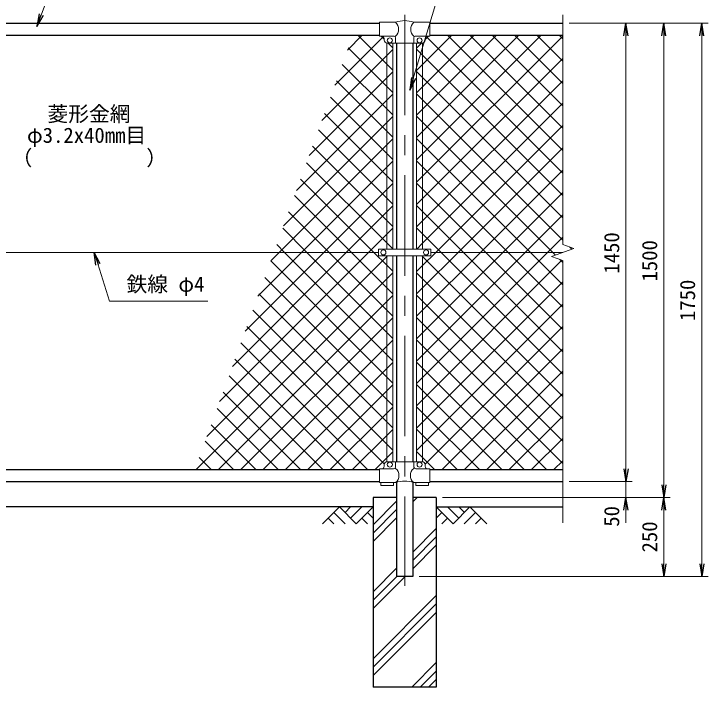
# Model space of a CAD drawing. Units: millimetres, scale not verified. Extents: x -4200 to 4200, y -2970 to 2970.
# Drawn here: x -2621 to -425, y -1140 to 990 of the extents above; entities that cross this region are included whole.
import ezdxf
from ezdxf.enums import TextEntityAlignment as Align

# ---------------------------------------------------------------- set-up
doc = ezdxf.new("R2010")
doc.units = ezdxf.units.MM
doc.header["$LTSCALE"] = 10
doc.linetypes.add('USER1', pattern=[50.8, 31.75, -6.35, 6.35, -6.35])
for name, color, linetype, lineweight in [('0-1_D-BMK', 2, 'USER1', 13), ('0-2_D-STR1', 1, 'Continuous', 25), ('0-3_D-STR-DIM', 7, 'Continuous', 13), ('0-6_D-BGD', 7, 'Continuous', 25), ('0-7_D-STR4', 7, 'Continuous', 25), ('0-8_D-DCR-HCH', 7, 'Continuous', 13), ('0-9_D-STR3', 3, 'Continuous', 13), ('0-A_D-STR2', 7, 'Continuous', 13), ('0-B_D-STR-TXT', 7, 'Continuous', 13)]:
    doc.layers.add(name, color=color, linetype=linetype, lineweight=lineweight)
doc.layers.add('0-4_0', color=7, linetype='Continuous')
doc.styles.add('ＭＳ ゴシック', font='')
doc.styles.get('ＭＳ ゴシック').set_extended_font_data('MS Gothic')

# ---------------------------------------------------------------- blocks, each defined once
blk = doc.blocks.new('_Open')
at = {"layer": '0-4_0'}
blk.add_line((-10, 1.667), (0, 0), dxfattribs=at)
blk.add_lwpolyline([(-10, -1.667), (0, 0), (-10, 0)], dxfattribs=at)

msp = doc.modelspace()

# ---------------------------------------------------------------- linework, layer by layer
at = {"layer": '0-1_D-BMK'}
msp.add_line((-1384.65, 987.29), (-1384.65, -819.77), dxfattribs=at)
at = {"layer": '0-2_D-STR1'}
for p, q in [((-3304.65, 960.23), (-1464.65, 960.23)), ((-1304.65, 960.23), (-884.65, 960.23)), ((-3304.65, 922.23), (-1464.65, 922.23)), ((-1304.65, 922.23), (-884.65, 922.23)), ((-1410.05, 897.23), (-1410.05, 245.73)), ((-1359.25, 897.23), (-1359.25, 245.73)), ((-1410.05, 224.73), (-1410.05, -426.77)), ((-1359.25, 224.73), (-1359.25, -426.77)), ((-3304.65, -451.77), (-1464.65, -451.77)), ((-1304.65, -451.77), (-884.65, -451.77)), ((-3304.65, -489.77), (-1464.65, -489.77)), ((-1410.05, -492.77), (-1410.05, -789.77)), ((-1359.25, -492.77), (-1359.25, -789.77)), ((-1304.65, -489.77), (-884.65, -489.77)), ((-1359.25, -789.77), (-1410.05, -789.77))]:
    msp.add_line(p, q, dxfattribs=at)
at = {"layer": '0-3_D-STR-DIM'}
for p, q in [((-884.65, 987.29), (-884.65, 260.88)), ((-864.65, 960.23), (-664.65, 960.23)), ((-864.65, 960.23), (-544.65, 960.23)), ((-864.65, 960.23), (-424.65, 960.23)), ((-684.65, 920.23), (-684.65, -449.77)), ((-564.65, 920.23), (-564.65, -499.77)), ((-444.65, 920.23), (-444.65, -749.77)), ((-919.89, 222.4), (-849.42, 248.05)), ((-849.42, 248.05), (-884.65, 260.88)), ((-884.65, 209.57), (-919.89, 222.4)), ((-884.65, 209.57), (-884.65, -619.77)), ((-684.65, -449.77), (-684.65, -409.77)), ((-864.65, -489.77), (-664.65, -489.77)), ((-864.65, -489.77), (-664.65, -489.77)), ((-684.65, -489.77), (-684.65, -539.77)), ((-1264.65, -539.77), (-664.65, -539.77)), ((-1264.65, -539.77), (-544.65, -539.77)), ((-1264.65, -539.77), (-544.65, -539.77)), ((-684.65, -579.77), (-684.65, -619.77)), ((-564.65, -579.77), (-564.65, -749.77)), ((-1339.25, -789.77), (-424.65, -789.77)), ((-1339.25, -789.77), (-544.65, -789.77))]:
    msp.add_line(p, q, dxfattribs=at)
at = {"layer": '0-6_D-BGD'}
for p, q in [((-1484.65, -569.77), (-3284.65, -569.77)), ((-1284.65, -569.77), (-884.65, -569.77))]:
    msp.add_line(p, q, dxfattribs=at)
at = {"layer": '0-7_D-STR4'}
for p, q in [((-1484.65, -539.77), (-1484.65, -1139.77)), ((-1410.05, -539.77), (-1484.65, -539.77)), ((-1284.65, -539.77), (-1359.25, -539.77)), ((-1284.65, -539.77), (-1284.65, -1139.77)), ((-1284.65, -1139.77), (-1484.65, -1139.77))]:
    msp.add_line(p, q, dxfattribs=at)
at = {"layer": '0-8_D-DCR-HCH'}
for p, q in [((-1359.25, -553.61), (-1345.42, -539.77)), ((-1591.08, -569.77), (-1644.29, -622.99)), ((-1591.08, -569.77), (-1537.87, -622.99)), ((-1573.34, -587.51), (-1555.6, -569.77)), ((-1555.6, -605.25), (-1520.13, -569.77)), ((-1537.87, -622.99), (-1484.65, -569.77)), ((-1484.65, -625.98), (-1410.05, -551.38)), ((-1231.44, -622.99), (-1284.65, -569.77)), ((-1213.7, -605.25), (-1249.18, -569.77)), ((-1178.23, -569.77), (-1231.44, -622.99)), ((-1195.87, -587.6), (-1213.7, -569.77)), ((-1178.23, -569.77), (-1125.02, -622.99)), ((-1608.82, -587.51), (-1573.18, -622.99)), ((-1502.39, -587.51), (-1484.65, -605.17)), ((-1484.65, -652.5), (-1410.05, -577.9)), ((-1266.92, -587.51), (-1284.65, -605.17)), ((-1160.49, -587.51), (-1196.13, -622.99)), ((-1626.55, -605.25), (-1608.73, -622.99)), ((-1520.13, -605.25), (-1502.31, -622.99)), ((-1484.65, -679.01), (-1410.05, -604.41)), ((-1249.18, -605.25), (-1267, -622.99)), ((-1142.76, -605.25), (-1160.57, -622.99)), ((-1359.25, -712.71), (-1284.65, -638.11)), ((-1359.25, -739.23), (-1284.65, -664.63)), ((-1359.25, -765.74), (-1284.65, -691.14)), ((-1484.65, -838.11), (-1410.05, -763.51)), ((-1484.65, -891.14), (-1383.28, -789.77)), ((-1484.65, -864.63), (-1409.8, -789.77)), ((-1484.65, -1050.24), (-1284.65, -850.24)), ((-1484.65, -1076.76), (-1284.65, -876.76)), ((-1484.65, -1103.28), (-1284.65, -903.28)), ((-1362.05, -1139.77), (-1284.65, -1062.38)), ((-1335.54, -1139.77), (-1284.65, -1088.89)), ((-1309.02, -1139.77), (-1284.65, -1115.41))]:
    msp.add_line(p, q, dxfattribs=at)
at = {"layer": '0-9_D-STR3'}
for p, q in [((-1464.65, 963.23), (-1464.65, 919.23)), ((-1464.65, 963.23), (-1413.2, 963.23)), ((-1356.1, 963.23), (-1304.65, 963.23)), ((-1304.65, 963.23), (-1304.65, 919.23)), ((-1464.65, 919.23), (-1417.9, 919.23)), ((-1449.65, 912.23), (-1449.65, 907.23)), ((-1413.2, 914.53), (-1413.2, 897.23)), ((-1356.1, 914.53), (-1356.1, 897.23)), ((-1351.4, 919.23), (-1304.65, 919.23)), ((-1319.65, 912.23), (-1319.65, 907.23)), ((-1441.15, 897.23), (-1441.15, 245.73)), ((-1439.65, 897.23), (-1329.65, 897.23)), ((-1422.15, 897.23), (-1422.15, 245.73)), ((-1347.15, 897.23), (-1347.15, 245.73)), ((-1328.15, 897.23), (-1328.15, 245.73)), ((-1467.15, 245.73), (-1467.15, 224.73)), ((-1302.15, 245.73), (-1467.15, 245.73)), ((-1302.15, 245.73), (-1302.15, 224.73)), ((-3307.66, 235.23), (-1467.15, 235.23)), ((-1302.15, 224.73), (-1467.15, 224.73)), ((-1441.15, 224.73), (-1441.15, -426.89)), ((-1422.15, 224.73), (-1422.15, -426.77)), ((-1347.15, 224.73), (-1347.15, -426.77)), ((-1328.15, 224.73), (-1328.15, -426.89)), ((-1302.15, 235.23), (-884.65, 235.23)), ((-1449.65, -436.77), (-1449.65, -441.77)), ((-1439.65, -426.77), (-1329.65, -426.77)), ((-1413.2, -426.77), (-1413.2, -441.77)), ((-1356.1, -426.77), (-1356.1, -441.77)), ((-1319.65, -436.77), (-1319.65, -441.77)), ((-1464.65, -448.77), (-1464.65, -492.77)), ((-1420.2, -448.77), (-1464.65, -448.77)), ((-1304.65, -448.77), (-1349.1, -448.77)), ((-1304.65, -448.77), (-1304.65, -492.77)), ((-1413.2, -492.77), (-1464.65, -492.77)), ((-1459.65, -492.77), (-1459.65, -502.07)), ((-1419.65, -502.07), (-1459.65, -502.07)), ((-1419.65, -492.77), (-1419.65, -502.07)), ((-1304.65, -492.77), (-1356.1, -492.77)), ((-1349.65, -492.77), (-1349.65, -502.07)), ((-1309.65, -502.07), (-1349.65, -502.07)), ((-1309.65, -492.77), (-1309.65, -502.07))]:
    msp.add_line(p, q, dxfattribs=at)
for centre in [(-1431.65, 906.23), (-1337.65, 906.23), (-1452.15, 235.23), (-1317.15, 235.23), (-1431.65, -435.77), (-1337.65, -435.77)]:
    msp.add_circle(centre, 8, dxfattribs=at)
for centre, radius, start, end in [((-1384.65, 888.49), 80, 69.0916, 110.9084), ((-1434.46, 941.23), 30.59, 314.01503, 45.98497), ((-1334.85, 941.23), 30.59, 134.01503, 225.98497), ((-1456.65, 912.23), 7, 0, 90), ((-1439.65, 907.23), 10, 180, 270), ((-1417.9, 914.53), 4.7, 0, 90), ((-1351.4, 914.53), 4.7, 90, 180), ((-1329.65, 907.23), 10, 270, 0), ((-1312.65, 912.23), 7, 90, 180), ((-1439.65, -436.77), 10, 90, 180), ((-1329.65, -436.77), 10, 0, 90), ((-1456.65, -441.77), 7, 270, 0), ((-1420.2, -441.77), 7, 270, 0), ((-1432.33, -470.33), 29.48, 310.4464, 49.5536), ((-1336.98, -470.33), 29.48, 130.4464, 229.5536), ((-1349.1, -441.77), 7, 180, 270), ((-1312.65, -441.77), 7, 180, 270), ((-1384.65, -573.26), 85.4, 70.46947, 109.53053)]:
    msp.add_arc(centre, radius, start, end, dxfattribs=at)
at = {"layer": '0-A_D-STR2'}
for p, q in [((-1605.97, 764.3), (-1452.46, 917.8)), ((-1565.5, 875.47), (-1518.75, 922.23)), ((-1449.65, 910.14), (-1458.74, 919.23)), ((-1328.15, 829.98), (-1235.9, 922.23)), ((-1328.15, 759.27), (-1165.19, 922.23)), ((-1328.15, 688.55), (-1094.48, 922.23)), ((-1328.15, 617.84), (-1023.77, 922.23)), ((-1328.15, 547.13), (-953.06, 922.23)), ((-1328.15, 476.42), (-884.65, 919.92)), ((-1319.85, 908.99), (-1309.61, 919.23)), ((-884.65, 486.56), (-1316.59, 918.49)), ((-884.65, 557.27), (-1249.61, 922.23)), ((-884.65, 627.98), (-1178.9, 922.23)), ((-884.65, 698.69), (-1108.19, 922.23)), ((-884.65, 769.4), (-1037.48, 922.23)), ((-884.65, 840.11), (-966.77, 922.23)), ((-884.65, 910.82), (-896.06, 922.23)), ((-1441.15, 760.22), (-1563.08, 882.14)), ((-1422.15, 882.64), (-1436.74, 897.23)), ((-1347.15, 881.69), (-1331.61, 897.23)), ((-1646.43, 653.12), (-1441.15, 858.4)), ((-1441.15, 858.4), (-1422.15, 877.4)), ((-1328.15, 859.35), (-1347.15, 878.35)), ((-884.65, 415.85), (-1328.15, 859.35)), ((-1328.15, 405.71), (-884.65, 849.21)), ((-1441.15, 689.51), (-1581.94, 830.3)), ((-1347.15, 810.98), (-1328.15, 829.98)), ((-1441.15, 787.69), (-1422.15, 806.69)), ((-1328.15, 788.64), (-1347.15, 807.64)), ((-1686.9, 541.94), (-1441.15, 787.69)), ((-1441.15, 618.8), (-1600.81, 778.45)), ((-884.65, 345.14), (-1328.15, 788.64)), ((-1328.15, 335), (-884.65, 778.5)), ((-1422.15, 741.22), (-1441.15, 760.22)), ((-1347.15, 740.27), (-1328.15, 759.27)), ((-1441.15, 548.08), (-1619.68, 726.61)), ((-1441.15, 716.98), (-1422.15, 735.98)), ((-1727.36, 430.77), (-1441.15, 716.98)), ((-1422.15, 670.51), (-1441.15, 689.51)), ((-1347.15, 669.55), (-1328.15, 688.55)), ((-1441.15, 477.37), (-1638.55, 674.77)), ((-1441.15, 646.27), (-1422.15, 665.27)), ((-1767.83, 319.59), (-1441.15, 646.27)), ((-1286.51, 235.23), (-884.65, 637.08)), ((-1441.15, 406.66), (-1657.42, 622.93)), ((-1422.15, 599.8), (-1441.15, 618.8)), ((-1347.15, 598.84), (-1328.15, 617.84)), ((-1441.15, 575.55), (-1422.15, 594.55)), ((-1328.15, 576.51), (-1347.15, 595.51)), ((-1781.48, 235.23), (-1441.15, 575.55)), ((-1441.15, 335.95), (-1676.29, 571.09)), ((-986.87, 235.23), (-1328.15, 576.51)), ((-1215.8, 235.23), (-884.65, 566.37)), ((-1422.15, 529.08), (-1441.15, 548.08)), ((-1347.15, 528.13), (-1328.15, 547.13)), ((-1441.15, 265.24), (-1695.16, 519.25)), ((-1441.15, 504.84), (-1422.15, 523.84)), ((-1328.15, 505.8), (-1347.15, 524.8)), ((-1057.58, 235.23), (-1328.15, 505.8)), ((-1710.77, 235.23), (-1441.15, 504.84)), ((-1145.09, 235.23), (-884.65, 495.66)), ((-1481.85, 235.23), (-1714.03, 467.4)), ((-1422.15, 458.37), (-1441.15, 477.37)), ((-1347.15, 457.42), (-1328.15, 476.42)), ((-1441.15, 434.13), (-1422.15, 453.13)), ((-1328.15, 435.08), (-1347.15, 454.08)), ((-1640.06, 235.23), (-1441.15, 434.13)), ((-1128.3, 235.23), (-1328.15, 435.08)), ((-1074.38, 235.23), (-884.65, 424.95)), ((-1552.56, 235.23), (-1732.9, 415.56)), ((-1422.15, 387.66), (-1441.15, 406.66)), ((-1347.15, 386.71), (-1328.15, 405.71)), ((-1441.15, 363.42), (-1422.15, 382.42)), ((-1328.15, 364.37), (-1347.15, 383.37)), ((-1623.27, 235.23), (-1751.76, 363.72)), ((-1569.35, 235.23), (-1441.15, 363.42)), ((-1199.01, 235.23), (-1328.15, 364.37)), ((-1003.67, 235.23), (-884.65, 354.24)), ((-1422.15, 316.95), (-1441.15, 335.95)), ((-1347.15, 316), (-1328.15, 335)), ((-1693.98, 235.23), (-1770.63, 311.88)), ((-1441.15, 292.71), (-1422.15, 311.71)), ((-1328.15, 293.66), (-1347.15, 312.66)), ((-1498.64, 235.23), (-1441.15, 292.71)), ((-1269.72, 235.23), (-1328.15, 293.66)), ((-1422.15, 246.24), (-1441.15, 265.24)), ((-932.95, 235.23), (-884.65, 283.53)), ((-1764.69, 235.23), (-1789.5, 260.04)), ((-855.91, 245.69), (-863.35, 253.12)), ((-849.42, 248.05), (-849.42, 248.05)), ((-1970.15, -236.28), (-1498.64, 235.23)), ((-1929.68, -125.11), (-1569.35, 235.23)), ((-1889.22, -13.93), (-1640.06, 235.23)), ((-1848.75, 97.24), (-1710.77, 235.23)), ((-1808.29, 208.42), (-1781.48, 235.23)), ((-1441.15, -88.31), (-1764.69, 235.23)), ((-1441.15, -17.6), (-1693.98, 235.23)), ((-1441.15, 53.11), (-1623.27, 235.23)), ((-1441.15, 123.82), (-1552.56, 235.23)), ((-1441.15, 194.53), (-1481.85, 235.23)), ((-1328.15, 193.58), (-1286.51, 235.23)), ((-1328.15, 122.87), (-1215.8, 235.23)), ((-1328.15, 52.16), (-1145.09, 235.23)), ((-1328.15, -18.55), (-1074.38, 235.23)), ((-1328.15, -89.26), (-1003.67, 235.23)), ((-1328.15, -159.97), (-932.95, 235.23)), ((-884.65, -149.84), (-1269.72, 235.23)), ((-884.65, -79.13), (-1199.01, 235.23)), ((-884.65, -8.42), (-1128.3, 235.23)), ((-884.65, 62.3), (-1057.58, 235.23)), ((-884.65, 133.01), (-986.87, 235.23)), ((-1441.15, -159.02), (-1808.37, 208.2)), ((-884.65, 203.72), (-893.86, 212.93)), ((-1422.15, 175.53), (-1441.15, 194.53)), ((-1347.15, 174.58), (-1328.15, 193.58)), ((-1441.15, -229.73), (-1827.24, 156.35)), ((-1441.15, 151.29), (-1422.15, 170.29)), ((-1328.15, 152.24), (-1347.15, 171.24)), ((-2044.22, -451.77), (-1441.15, 151.29)), ((-884.65, -291.26), (-1328.15, 152.24)), ((-1328.15, -301.39), (-884.65, 142.11)), ((-1422.15, 104.82), (-1441.15, 123.82)), ((-1347.15, 103.87), (-1328.15, 122.87)), ((-1441.15, -300.44), (-1846.11, 104.51)), ((-1441.15, 80.58), (-1422.15, 99.58)), ((-1328.15, 81.53), (-1347.15, 100.53)), ((-1973.51, -451.77), (-1441.15, 80.58)), ((-884.65, -361.97), (-1328.15, 81.53)), ((-1328.15, -372.11), (-884.65, 71.39)), ((-1441.15, -371.15), (-1864.98, 52.67)), ((-1422.15, 34.11), (-1441.15, 53.11)), ((-1347.15, 33.16), (-1328.15, 52.16)), ((-1441.15, 9.87), (-1422.15, 28.87)), ((-1328.15, 10.82), (-1347.15, 29.82)), ((-1902.8, -451.77), (-1441.15, 9.87)), ((-1449.19, -433.82), (-1883.85, 0.83)), ((-884.65, -432.68), (-1328.15, 10.82)), ((-1319.93, -434.59), (-884.65, 0.68)), ((-1422.15, -36.6), (-1441.15, -17.6)), ((-1347.15, -37.55), (-1328.15, -18.55)), ((-1441.15, -60.84), (-1422.15, -41.84)), ((-1328.15, -59.89), (-1347.15, -40.89)), ((-1501.96, -451.77), (-1902.72, -51.01)), ((-1832.09, -451.77), (-1441.15, -60.84)), ((-936.27, -451.77), (-1328.15, -59.89)), ((-1266.4, -451.77), (-884.65, -70.03)), ((-1572.67, -451.77), (-1921.58, -102.86)), ((-1422.15, -107.31), (-1441.15, -88.31)), ((-1347.15, -108.26), (-1328.15, -89.26)), ((-1761.38, -451.77), (-1441.15, -131.55)), ((-1441.15, -131.55), (-1422.15, -112.55)), ((-1328.15, -130.6), (-1347.15, -111.6)), ((-1006.98, -451.77), (-1328.15, -130.6)), ((-1195.69, -451.77), (-884.65, -140.74)), ((-1643.38, -451.77), (-1940.45, -154.7)), ((-1422.15, -178.02), (-1441.15, -159.02)), ((-1347.15, -178.97), (-1328.15, -159.97)), ((-1441.15, -202.26), (-1422.15, -183.26)), ((-1328.15, -201.31), (-1347.15, -182.31)), ((-1714.09, -451.77), (-1959.32, -206.54)), ((-1690.67, -451.77), (-1441.15, -202.26)), ((-1077.69, -451.77), (-1328.15, -201.31)), ((-1124.98, -451.77), (-884.65, -211.45)), ((-1422.15, -248.73), (-1441.15, -229.73)), ((-1784.8, -451.77), (-1978.19, -258.38)), ((-1441.15, -272.97), (-1422.15, -253.97)), ((-1328.15, -272.02), (-1347.15, -253.02)), ((-1619.95, -451.77), (-1441.15, -272.97)), ((-1148.4, -451.77), (-1328.15, -272.02)), ((-1054.27, -451.77), (-884.65, -282.16)), ((-1422.15, -319.44), (-1441.15, -300.44)), ((-1347.15, -320.39), (-1328.15, -301.39)), ((-1855.51, -451.77), (-1997.06, -310.22)), ((-1441.15, -343.68), (-1422.15, -324.68)), ((-1328.15, -342.73), (-1347.15, -323.73)), ((-1549.24, -451.77), (-1441.15, -343.68)), ((-1219.11, -451.77), (-1328.15, -342.73)), ((-1926.22, -451.77), (-2015.93, -362.06)), ((-1422.15, -390.15), (-1441.15, -371.15)), ((-1347.15, -391.11), (-1328.15, -372.11)), ((-983.56, -451.77), (-884.65, -352.87)), ((-1328.15, -413.44), (-1347.15, -394.44)), ((-1996.93, -451.77), (-2034.8, -413.91)), ((-1478.53, -451.77), (-1441.15, -414.39)), ((-1441.15, -414.39), (-1422.15, -395.39)), ((-1289.82, -451.77), (-1328.15, -413.44)), ((-912.85, -451.77), (-884.65, -423.58))]:
    msp.add_line(p, q, dxfattribs=at)
for points in [[(-1422.15, 811.93), (-1441.15, 830.93), (-1532.45, 922.23)], [(-884.65, 274.43), (-1328.15, 717.93), (-1347.15, 736.93)], [(-1346.72, 245.73), (-1328.15, 264.29), (-884.65, 707.79)], [(-907.76, 226.82), (-916.16, 235.23), (-1328.15, 647.22), (-1347.15, 666.22)], [(-2010.61, -347.46), (-1441.15, 222), (-1438.43, 224.73)], [(-884.65, -220.55), (-1328.15, 222.95), (-1329.93, 224.73)], [(-1347.15, -249.68), (-1328.15, -230.68), (-887.03, 210.44)]]:
    msp.add_lwpolyline(points, dxfattribs=at)
at = {"layer": '0-B_D-STR-TXT'}
for points in [[(-1952.84, 1108.23), (-2489.13, 1108.23), (-2547.78, 951.66)], [(-729.04, 1108.23), (-1260.7, 1108.23), (-1367.98, 750.61)], [(-2006.99, 81.6), (-2318.32, 81.6), (-2366.41, 233.32)]]:
    msp.add_lwpolyline(points, dxfattribs=at)

# ---------------------------------------------------------------- block references
at = {"layer": '0-3_D-STR-DIM', "xscale": 4, "yscale": 4}
for p, rotation in [((-684.65, 960.23), 90), ((-564.65, 960.23), 90), ((-444.65, 960.23), 90), ((-684.65, -489.77), 270), ((-684.65, -489.77), 270), ((-564.65, -539.77), 270), ((-684.65, -539.77), 90), ((-564.65, -539.77), 90), ((-564.65, -789.77), 270), ((-444.65, -789.77), 270)]:
    msp.add_blockref('_Open', p, dxfattribs=dict(at, rotation=rotation))
at = {"layer": '0-B_D-STR-TXT', "xscale": 4, "yscale": 4}
for p, rotation in [((-2548.48, 949.79), 249.46512), ((-1368.56, 748.7), 253.30154), ((-2367.02, 235.23), 107.58773)]:
    msp.add_blockref('_Open', p, dxfattribs=dict(at, rotation=rotation))

# ---------------------------------------------------------------- texts
at = {"layer": '0-3_D-STR-DIM', "style": 'ＭＳ ゴシック'}
for s, p in [('1450', (-691.4, 168.33)), ('1500', (-571.4, 143.33)), ('1750', (-451.4, 18.33)), ('50', (-691.4, -632.4)), ('250', (-571.4, -713.77))]:
    msp.add_text(s, height=48.09, rotation=90, dxfattribs=at).set_placement(p, align=Align.BOTTOM_LEFT)
at = {"layer": '0-B_D-STR-TXT', "style": 'ＭＳ ゴシック'}
for s, p in [('菱形金網', (-2514.6, 635.12)), ('φ3.2x40mm目', (-2579.58, 567.54)), ('（\u3000\u3000   \u3000\u3000）', (-2628.31, 495.89)), ('鉄線 φ4', (-2264.6, 96.47))]:
    msp.add_text(s, height=48.09, dxfattribs=at).set_placement(p, align=Align.BOTTOM_LEFT)

doc.saveas('drawing.dxf')
